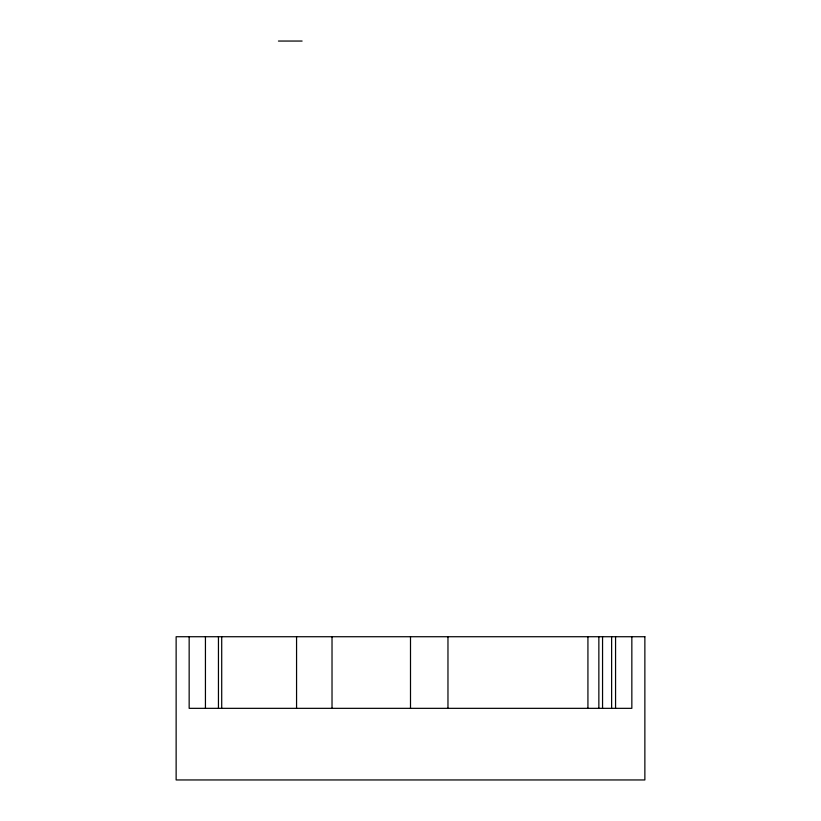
<?xml version="1.0" encoding="UTF-8"?>
<svg xmlns="http://www.w3.org/2000/svg" width="821" height="821" viewBox="0 0 821 821"><rect width="100%" height="100%" fill="white"/><g stroke="black" fill="none" stroke-linecap="round" stroke-linejoin="round"><path stroke-width="1.23" d="M278.442 41.05L302.097 41.05M631.842 636.727L631.842 708.338L189.158 708.338L189.158 636.727M615.565 636.727L615.565 708.338M611.624 636.727L611.624 708.338M602.552 636.727L602.552 708.338M598.858 636.727L598.858 708.338M587.928 636.727L587.928 708.338M447.968 636.727L447.968 708.338M410.5 636.727L410.5 708.338M332.023 636.727L332.023 708.338M296.566 636.727L296.566 708.338M221.711 636.727L221.711 708.338M218.448 636.727L218.448 708.338M205.435 636.727L205.435 708.338M644.865 636.727L176.135 636.727L176.135 779.95L644.865 779.95L644.865 636.727"/></g></svg>
